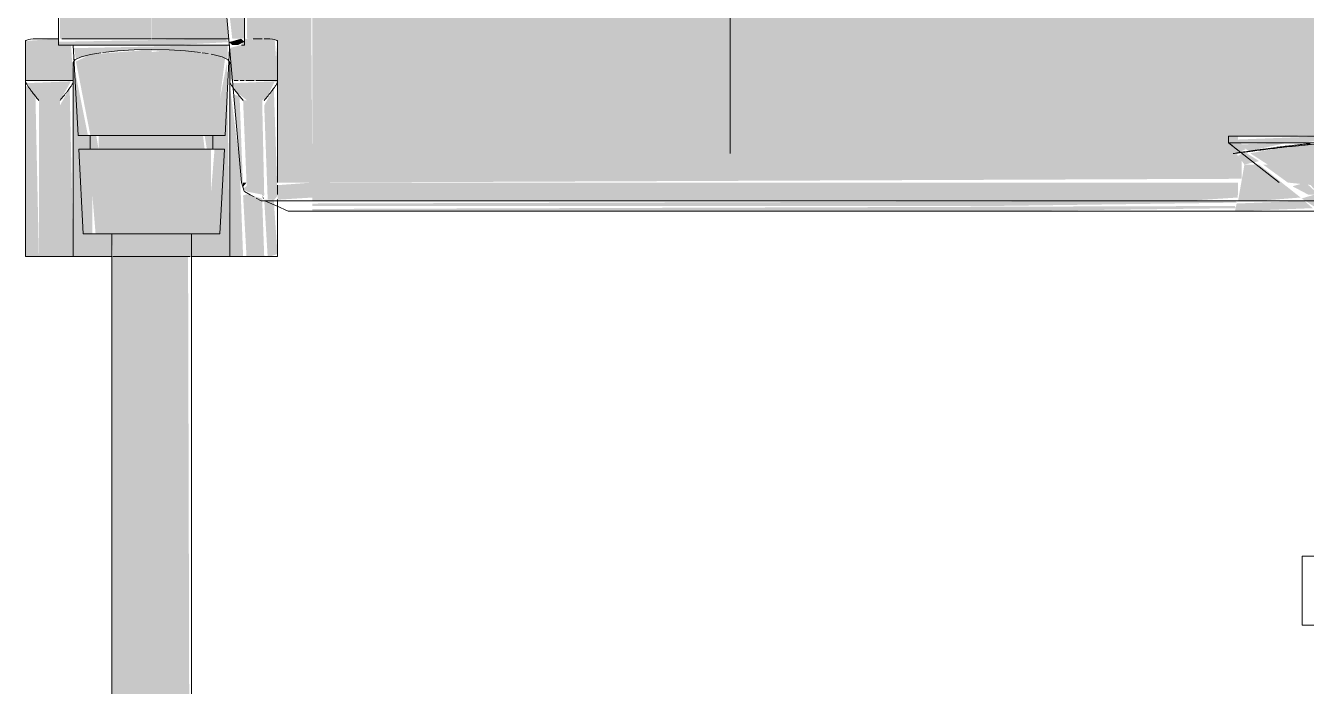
# Model space of a CAD drawing. Header units: metres. Extents: x 147 to 427, y -16 to 162.
# Drawn here: x 391.9686 to 392.1614, y 0.6035 to 0.7029 of the extents above; entities that cross this region are included whole.
import ezdxf

# ---------------------------------------------------------------- set-up
doc = ezdxf.new("R2010")
doc.units = ezdxf.units.M
doc.layers.add('P-SANR-FIXT', color=7, linetype='Continuous', lineweight=5)

# ---------------------------------------------------------------- blocks, each defined once
blk = doc.blocks.new('USO_ESG_Cuba lavatório retângular - Uso geral-3647402-HH')
at = {"layer": 'P-SANR-FIXT'}
for p, q in [((-161.19066, 0.74961), (-161.18451, 0.67931)), ((-161.18256, 0.67714), (-161.18317, 0.67747)), ((-161.18153, 0.67658), (-161.18227, 0.67698)), ((-161.17922, 0.67579), (-161.18098, 0.67658)), ((-161.17381, 0.67658), (-160.8987, 0.67658)), ((-161.17746, 0.675), (-161.17922, 0.67579)), ((-161.17381, 0.675), (-160.8987, 0.675))]:
    blk.add_line(p, q, dxfattribs=at)
at = {"layer": 'P-SANR-FIXT', "color": 253, "true_color": 0x9e9e9e}
for p, q in [((-161.11097, 0.68367), (-161.11097, 0.74884)), ((-161.03597, 0.68631), (-161.03597, 0.68531)), ((-161.00597, 0.68631), (-161.03597, 0.68631)), ((-161.03597, 0.68531), (-161.02833, 0.67931)), ((-161.03597, 0.68531), (-161.00597, 0.68531)), ((-161.18407, 0.67803), (-161.18451, 0.67931)), ((-161.18317, 0.67747), (-161.18405, 0.67795)), ((-161.03497, 0.675), (-161.00597, 0.675)), ((-161.03398, 0.675), (-161.02289, 0.675))]:
    blk.add_line(p, q, dxfattribs=at)
at = {"layer": 'P-SANR-FIXT', "color": 254, "true_color": 0xdddddd}
blk.add_line((-161.02125, 0.68631), (-161.0345, 0.68631), dxfattribs=at)
at = {"layer": 'P-SANR-FIXT', "color": 7, "true_color": 0xf3f3f3}
blk.add_line((-161.0345, 0.68531), (-161.02125, 0.68531), dxfattribs=at)
at = {"layer": 'P-SANR-FIXT', "color": 254, "true_color": 0xd5d5d5}
blk.add_line((-161.17381, 0.67658), (-161.03465, 0.67658), dxfattribs=at)
at = {"layer": 'P-SANR-FIXT', "color": 254, "true_color": 0xe8e8e8}
for p, q in [((-161.03465, 0.67658), (-161.02705, 0.67658)), ((-161.02688, 0.67658), (-161.02455, 0.67658))]:
    blk.add_line(p, q, dxfattribs=at)
at = {"layer": 'P-SANR-FIXT', "color": 7, "true_color": 0xefefef}
blk.add_line((-161.02455, 0.67658), (-161.02156, 0.67658), dxfattribs=at)
at = {"layer": 'P-SANR-FIXT', "flags": 128}
for points in [[(-161.18153, 0.67658), (-161.17798, 0.67658), (-161.17381, 0.67658)], [(-161.17381, 0.67658), (-161.1803, 0.67658), (-161.18153, 0.67658)], [(-161.17746, 0.675), (-161.17578, 0.675), (-161.17381, 0.675)], [(-161.17381, 0.675), (-161.17688, 0.675), (-161.17746, 0.675)]]:
    blk.add_lwpolyline(points, dxfattribs=at)
at = {"layer": 'P-SANR-FIXT', "color": 253, "true_color": 0x9e9e9e}
blk.add_open_spline([(-161.00597, 0.68589), (-161.00779, 0.68588), (-161.01043, 0.68584), (-161.01377, 0.68572), (-161.01699, 0.68556), (-161.02009, 0.68534), (-161.02298, 0.68509), (-161.02497, 0.6849), (-161.02681, 0.68471), (-161.02853, 0.68452), (-161.03008, 0.68433), (-161.03186, 0.68411), (-161.03364, 0.68387), (-161.03481, 0.68372), (-161.03524, 0.68366), (-161.03526, 0.68367), (-161.03496, 0.68372), (-161.03434, 0.68382), (-161.03373, 0.68391), (-161.03342, 0.68396)], degree=3, knots=[0, 0, 0, 0, 0.0555556, 0.0833333, 0.1111111, 0.1666667, 0.1944444, 0.2222222, 0.25, 0.2777778, 0.3055556, 0.3333333, 0.3888889, 0.4444444, 0.4791667, 0.5138889, 0.5486111, 0.5833333, 0.6127546, 0.6127546, 0.6127546, 0.6127546], dxfattribs=at)
at = {"layer": 'P-SANR-FIXT', "color": 254, "true_color": 0xdddddd}
for points, knots in [([(-161.03317, 0.684), (-161.0328, 0.68405), (-161.03195, 0.68417), (-161.03049, 0.68438), (-161.02934, 0.68452), (-161.02878, 0.68459)], [0.62018119, 0.62018119, 0.62018119, 0.62018119, 0.65277778, 0.6875, 0.7165834, 0.7165834, 0.7165834, 0.7165834]), ([(-161.02865, 0.68461), (-161.02858, 0.68462), (-161.02784, 0.68471), (-161.02632, 0.68489), (-161.02468, 0.68507), (-161.02375, 0.68516), (-161.02366, 0.68517)], [0.71887224, 0.71887224, 0.71887224, 0.71887224, 0.72222222, 0.75694444, 0.79166667, 0.79548771, 0.79548771, 0.79548771, 0.79548771])]:
    blk.add_open_spline(points, degree=3, knots=knots, dxfattribs=at)
blk = doc.blocks.new('USO_ESG_Sifão de Uso Geral - Sifão para lavatório-3647404-HH')
at = {"layer": 'P-SANR-FIXT'}
for p, q in [((-161.02486, 0.62313), (-161.02486, 0.61274)), ((-161.02486, 0.62313), (-160.98708, 0.62313)), ((-161.02486, 0.61274), (-160.98708, 0.61274))]:
    blk.add_line(p, q, dxfattribs=at)
at = {"layer": 'P-SANR-FIXT', "color": 253, "true_color": 0xa6a6a6}
for p, q in [((-161.02486, 0.62313), (-161.02462, 0.62313)), ((-161.02446, 0.62313), (-161.02342, 0.62313)), ((-161.02486, 0.61274), (-161.01932, 0.61274))]:
    blk.add_line(p, q, dxfattribs=at)
blk = doc.blocks.new('USO_ESG_Cuba lavatório retângular - Uso geral-V213-HH')
at = {"layer": 'P-SANR-FIXT', "true_color": 0xf3f3f3, "transparency": 33554598}
for points in [[(-161.03482, 0.68372), (-161.0345, 0.68379), (-161.03338, 0.68433), (-161.0345, 0.68578), (-161.0345, 0.68631), (-161.0175, 0.68646), (-161.01789, 0.75704), (-161.01668, 0.7636), (-161.01471, 0.76817), (-161.01232, 0.7718), (-161.00629, 0.7768), (-160.99862, 0.78037), (-160.98599, 0.781), (-160.89834, 0.781), (-160.8987, 0.8), (-161.11097, 0.79944), (-161.11097, 0.68526), (-161.03499, 0.68372)], [(-161.17867, 0.67931), (-161.17381, 0.67931), (-161.17434, 0.74961), (-161.18404, 0.74961), (-161.18364, 0.70094), (-161.17907, 0.70061), (-161.17962, 0.69464), (-161.17907, 0.69426), (-161.17907, 0.67931)], [(-161.17381, 0.67931), (-161.03398, 0.67988), (-161.03398, 0.68261), (-161.03482, 0.68372), (-161.11097, 0.68578), (-161.11097, 0.74961), (-161.17381, 0.74961), (-161.17381, 0.69092)], [(-161.0249, 0.68531), (-161.02097, 0.68578), (-161.02097, 0.68631), (-161.0345, 0.68578), (-161.0345, 0.68531), (-161.02632, 0.68531)], [(-161.0329, 0.68403), (-161.02705, 0.68531), (-161.03419, 0.68504), (-161.03294, 0.68406)], [(-161.0217, 0.68201), (-161.02097, 0.68215), (-161.02097, 0.68531), (-161.02705, 0.68478), (-161.03267, 0.68371), (-161.03003, 0.68201), (-161.02301, 0.68201)], [(-161.03355, 0.68201), (-161.03134, 0.68254), (-161.03355, 0.68393), (-161.0345, 0.68333), (-161.03398, 0.68261)], [(-161.02235, 0.67749), (-161.02097, 0.67803), (-161.02097, 0.68201), (-161.03073, 0.68201), (-161.02702, 0.67931), (-161.0236, 0.67895), (-161.0226, 0.67779)], [(-161.17907, 0.67673), (-161.17381, 0.67706), (-161.17381, 0.67931), (-161.17907, 0.67892), (-161.17907, 0.67676)], [(-161.04178, 0.67659), (-161.03455, 0.67706), (-161.0345, 0.67931), (-161.17381, 0.67931), (-161.17381, 0.67659), (-161.07124, 0.67659)], [(-161.01961, 0.675), (-161.01822, 0.67546), (-161.01886, 0.67579), (-161.01742, 0.6763), (-161.01786, 0.67676), (-161.02218, 0.6773), (-161.02301, 0.67749), (-161.02494, 0.67692), (-161.02197, 0.675), (-161.01962, 0.675)], [(-161.07124, 0.67579), (-161.03471, 0.67629), (-161.03497, 0.67656), (-161.17381, 0.67616), (-161.17381, 0.67579), (-161.1007, 0.67579)], [(-161.07124, 0.675), (-161.03487, 0.67546), (-161.03497, 0.67579), (-161.17381, 0.67534), (-161.17381, 0.675), (-161.1007, 0.675)]]:
    blk.add_hatch(color=7, dxfattribs=at).paths.add_polyline_path(points)
h = blk.add_hatch(color=7, dxfattribs=at)
h.paths.add_polyline_path([(-161.03497, 0.675), (-161.02327, 0.67546), (-161.02453, 0.67656), (-161.03473, 0.67616), (-161.03496, 0.67503)])
h.paths.add_polyline_path([(-161.03108, 0.67659), (-161.0251, 0.67706), (-161.03134, 0.68201), (-161.03355, 0.68201), (-161.0345, 0.67659), (-161.03164, 0.67659)])
h = blk.add_hatch(color=7, dxfattribs=at)
h.paths.add_polyline_path([(-161.01955, 0.67546), (-161.01962, 0.67579), (-161.01962, 0.67546)])
h.paths.add_polyline_path([(-161.02235, 0.67749), (-161.02434, 0.67931), (-161.02632, 0.67875), (-161.02393, 0.67749), (-161.02301, 0.67749)])
h.paths.add_polyline_path([(-161.01742, 0.67676), (-161.01786, 0.67713), (-161.02097, 0.67749), (-161.02126, 0.67803), (-161.02235, 0.67749), (-161.02122, 0.67706), (-161.01748, 0.67676)])
at = {"layer": 'P-SANR-FIXT', "color": 253, "true_color": 0x9e9e9e}
for p, q in [((-161.19066, 0.74961), (-161.18451, 0.67931)), ((-161.17381, 0.675), (-161.03497, 0.675))]:
    blk.add_line(p, q, dxfattribs=at)
at = {"layer": 'P-SANR-FIXT', "color": 254, "true_color": 0xe8e8e8}
for p, q in [((-161.11097, 0.68526), (-161.11097, 0.74884)), ((-161.11097, 0.68526), (-161.11097, 0.74884)), ((-161.03597, 0.68631), (-161.03597, 0.68567)), ((-161.0345, 0.68631), (-161.03597, 0.68631)), ((-161.03597, 0.68531), (-161.0345, 0.68531)), ((-161.03566, 0.68507), (-161.03468, 0.6843)), ((-161.03411, 0.68385), (-161.02833, 0.67931)), ((-161.03465, 0.67658), (-161.02705, 0.67658)), ((-161.02688, 0.67658), (-161.02455, 0.67658)), ((-161.03497, 0.675), (-161.02289, 0.675)), ((-161.03398, 0.675), (-161.03108, 0.675)), ((-161.03108, 0.675), (-161.02289, 0.675))]:
    blk.add_line(p, q, dxfattribs=at)
at = {"layer": 'P-SANR-FIXT', "color": 7, "true_color": 0xfbfbfb}
blk.add_line((-161.02125, 0.68631), (-161.0345, 0.68631), dxfattribs=at)
at = {"layer": 'P-SANR-FIXT', "color": 7, "true_color": 0xf6f6f6}
blk.add_line((-161.02125, 0.68631), (-161.0345, 0.68631), dxfattribs=at)
at = {"layer": 'P-SANR-FIXT', "color": 254, "true_color": 0xd5d5d5}
for p, q in [((-161.11097, 0.68367), (-161.11097, 0.68526)), ((-161.18407, 0.67803), (-161.18451, 0.67931)), ((-161.18317, 0.67747), (-161.18405, 0.67795)), ((-161.17381, 0.67658), (-161.03465, 0.67658)), ((-161.03497, 0.675), (-161.02705, 0.675)), ((-161.02647, 0.675), (-161.02275, 0.675))]:
    blk.add_line(p, q, dxfattribs=at)
at = {"layer": 'P-SANR-FIXT', "color": 7, "true_color": 0xfdfdfd}
blk.add_line((-161.0345, 0.68531), (-161.02125, 0.68531), dxfattribs=at)
at = {"layer": 'P-SANR-FIXT', "color": 7, "true_color": 0xfafafa}
blk.add_line((-161.0345, 0.68531), (-161.02125, 0.68531), dxfattribs=at)
at = {"layer": 'P-SANR-FIXT'}
for p, q in [((-161.18256, 0.67714), (-161.18317, 0.67747)), ((-161.18153, 0.67658), (-161.18227, 0.67698)), ((-161.17922, 0.67579), (-161.18098, 0.67658)), ((-161.17746, 0.675), (-161.17922, 0.67579))]:
    blk.add_line(p, q, dxfattribs=at)
at = {"layer": 'P-SANR-FIXT', "color": 7, "true_color": 0xefefef}
for p, q in [((-161.17381, 0.67658), (-161.03465, 0.67658)), ((-161.02455, 0.67658), (-161.02156, 0.67658))]:
    blk.add_line(p, q, dxfattribs=at)
at = {"layer": 'P-SANR-FIXT', "color": 7, "true_color": 0xf2f2f2}
for p, q in [((-161.03465, 0.67658), (-161.02705, 0.67658)), ((-161.02688, 0.67658), (-161.02455, 0.67658)), ((-161.02455, 0.67658), (-161.02156, 0.67658))]:
    blk.add_line(p, q, dxfattribs=at)
at = {"layer": 'P-SANR-FIXT', "flags": 128}
for points in [[(-161.18153, 0.67658), (-161.17798, 0.67658), (-161.17381, 0.67658)], [(-161.17381, 0.67658), (-161.1803, 0.67658), (-161.18153, 0.67658)], [(-161.17746, 0.675), (-161.17578, 0.675), (-161.17381, 0.675)], [(-161.17381, 0.675), (-161.17688, 0.675), (-161.17746, 0.675)]]:
    blk.add_lwpolyline(points, dxfattribs=at)
at = {"layer": 'P-SANR-FIXT', "color": 7, "true_color": 0xf3f3f3}
for points, knots in [([(-161.03317, 0.684), (-161.0328, 0.68405), (-161.03195, 0.68417), (-161.03049, 0.68438), (-161.02934, 0.68452), (-161.02878, 0.68459)], [0.62018119, 0.62018119, 0.62018119, 0.62018119, 0.65277778, 0.6875, 0.7165834, 0.7165834, 0.7165834, 0.7165834]), ([(-161.02845, 0.68463), (-161.02777, 0.68472), (-161.02701, 0.68481), (-161.02621, 0.6849), (-161.02616, 0.6849)], [0.72222222, 0.72222222, 0.72222222, 0.72222222, 0.75694444, 0.75898157, 0.75898157, 0.75898157, 0.75898157]), ([(-161.02491, 0.68504), (-161.02459, 0.68507), (-161.02417, 0.68512), (-161.02375, 0.68516), (-161.02366, 0.68517)], [0.77777778, 0.77777778, 0.77777778, 0.77777778, 0.79166667, 0.79548771, 0.79548771, 0.79548771, 0.79548771])]:
    blk.add_open_spline(points, degree=3, knots=knots, dxfattribs=at)
at = {"layer": 'P-SANR-FIXT', "color": 7, "true_color": 0xf1f1f1}
for points, knots in [([(-161.0287, 0.68449), (-161.02917, 0.68444), (-161.03008, 0.68433), (-161.03089, 0.68423), (-161.03127, 0.68418)], [0.28119813, 0.28119813, 0.28119813, 0.28119813, 0.30555556, 0.33077709, 0.33077709, 0.33077709, 0.33077709]), ([(-161.02494, 0.6849), (-161.02558, 0.68484), (-161.02673, 0.68472), (-161.0278, 0.6846), (-161.02827, 0.68454)], [0.22222222, 0.22222222, 0.22222222, 0.22222222, 0.25, 0.27399818, 0.27399818, 0.27399818, 0.27399818])]:
    blk.add_open_spline(points, degree=3, knots=knots, dxfattribs=at)
at = {"layer": 'P-SANR-FIXT', "color": 7, "true_color": 0xf5f5f5}
blk.add_open_spline([(-161.02616, 0.6849), (-161.02575, 0.68495), (-161.02534, 0.68499), (-161.02491, 0.68504)], degree=3, dxfattribs=at)
at = {"layer": 'P-SANR-FIXT', "color": 7, "true_color": 0xf1f1f1}
for points in [[(-161.02359, 0.68503), (-161.02383, 0.68501), (-161.02408, 0.68498), (-161.02432, 0.68496)], [(-161.03138, 0.68417), (-161.03203, 0.68409), (-161.0326, 0.68401), (-161.03309, 0.68394)]]:
    blk.add_open_spline(points, degree=3, dxfattribs=at)
at = {"layer": 'P-SANR-FIXT', "color": 254, "true_color": 0xd5d5d5}
blk.add_open_spline([(-161.03482, 0.68372), (-161.035, 0.68369), (-161.03524, 0.68366), (-161.03526, 0.68367), (-161.03504, 0.68371), (-161.03483, 0.68374), (-161.0348, 0.68375)], degree=3, knots=[0.4444444, 0.4444444, 0.4444444, 0.4444444, 0.4791667, 0.5138889, 0.5486111, 0.5555556, 0.5555556, 0.5555556, 0.5555556], dxfattribs=at)
at = {"layer": 'P-SANR-FIXT', "color": 254, "true_color": 0xe8e8e8}
blk.add_open_spline([(-161.03351, 0.68389), (-161.03408, 0.68381), (-161.03453, 0.68375), (-161.03482, 0.68372)], degree=3, dxfattribs=at)
at = {"layer": 'P-SANR-FIXT', "color": 7, "true_color": 0xefefef}
blk.add_open_spline([(-161.0348, 0.68375), (-161.03465, 0.68377), (-161.03428, 0.68383), (-161.03376, 0.68391), (-161.03347, 0.68395)], degree=3, dxfattribs=at)
blk = doc.blocks.new('USO_ESG_Sifão de Uso Geral - Sifão para lavatório-V214-HH')
at = {"layer": 'P-SANR-FIXT', "color": 253, "true_color": 0xa6a6a6}
for p, q in [((-161.02486, 0.62313), (-161.02486, 0.61274)), ((-161.02486, 0.62313), (-161.02342, 0.62313)), ((-161.02486, 0.61274), (-161.01932, 0.61274))]:
    blk.add_line(p, q, dxfattribs=at)
at = {"layer": 'P-SANR-FIXT', "color": 254, "true_color": 0xdfdfdf}
for p, q in [((-161.02486, 0.62313), (-161.02462, 0.62313)), ((-161.02446, 0.62313), (-161.02342, 0.62313)), ((-161.02486, 0.61274), (-161.01932, 0.61274))]:
    blk.add_line(p, q, dxfattribs=at)
blk = doc.blocks.new('UT_Ducha higiênica - UT_Ducha higiênica-V226-HH')
at = {"layer": 'P-SANR-FIXT', "true_color": 0xf0f1f7, "transparency": 33554598}
h = blk.add_hatch(color=7, dxfattribs=at)
h.paths.add_polyline_path([(-161.21155, 0.70094), (-161.19802, 0.70094), (-161.19802, 0.7165), (-161.20165, 0.71706), (-161.20667, 0.71913), (-161.20909, 0.72488), (-161.2095, 0.7631), (-161.21201, 0.7631), (-161.2118, 0.70094)])
h.paths.add_polyline_path([(-161.20045, 0.72124), (-161.19802, 0.72124), (-161.19854, 0.75184), (-161.19913, 0.75184), (-161.20089, 0.7516), (-161.20386, 0.75259), (-161.20457, 0.75259), (-161.2039, 0.74479), (-161.20344, 0.72296), (-161.20153, 0.72143), (-161.20064, 0.72126)])
h.paths.add_polyline_path([(-161.19802, 0.75194), (-161.19802, 0.75197), (-161.1987, 0.752)])
h = blk.add_hatch(color=7, dxfattribs=at)
h.paths.add_polyline_path([(-161.18705, 0.72483), (-161.1874, 0.72456), (-161.18707, 0.72478)])
h.paths.add_polyline_path([(-161.18418, 0.70094), (-161.18403, 0.70142), (-161.1845, 0.75122), (-161.18463, 0.75079), (-161.18512, 0.75059), (-161.18609, 0.75052), (-161.18657, 0.74961), (-161.18696, 0.74903), (-161.18737, 0.72403), (-161.18819, 0.7214), (-161.18588, 0.70094), (-161.18425, 0.70094)])
h.paths.add_polyline_path([(-161.1845, 0.75148), (-161.18404, 0.752), (-161.1845, 0.7631), (-161.18696, 0.7631), (-161.18651, 0.75148), (-161.18464, 0.75148)])
h.paths.add_polyline_path([(-161.19154, 0.75219), (-161.1902, 0.7631), (-161.19802, 0.7631), (-161.19802, 0.75315), (-161.19178, 0.75223)])
h = blk.add_hatch(color=7, dxfattribs=at)
h.paths.add_polyline_path([(-161.18696, 0.70094), (-161.1864, 0.70094), (-161.18844, 0.72141), (-161.19025, 0.71852), (-161.1956, 0.7165), (-161.19802, 0.7165), (-161.19797, 0.70094), (-161.1881, 0.70094)])
h.paths.add_polyline_path([(-161.19802, 0.72124), (-161.19388, 0.7217), (-161.19261, 0.72296), (-161.19215, 0.72468), (-161.19215, 0.75148), (-161.19802, 0.75137), (-161.19802, 0.72859)])
h.paths.add_polyline_path([(-161.18404, 0.7512), (-161.1845, 0.75148), (-161.18404, 0.7512)])
h = blk.add_hatch(color=7, dxfattribs=at)
h.paths.add_polyline_path([(-161.20991, 0.69464), (-161.2098, 0.69464), (-161.21015, 0.7), (-161.21202, 0.70048), (-161.21202, 0.70094), (-161.21698, 0.70061), (-161.21698, 0.69464), (-161.21015, 0.69464)])
h.paths.add_polyline_path([(-161.18625, 0.69464), (-161.18585, 0.69464), (-161.18625, 0.69738)])
for points in [[(-161.19452, 0.7), (-161.18636, 0.70043), (-161.18696, 0.70094), (-161.21202, 0.70048), (-161.21155, 0.7), (-161.1954, 0.7)], [(-161.1866, 0.69783), (-161.18655, 0.7), (-161.20972, 0.69953), (-161.2094, 0.69786), (-161.20635, 0.69872), (-161.20064, 0.69925), (-161.19068, 0.69888), (-161.18665, 0.69786)], [(-161.18504, 0.7), (-161.18402, 0.70048), (-161.18456, 0.70094), (-161.18636, 0.70043), (-161.1859, 0.7), (-161.1854, 0.7)], [(-161.18585, 0.69464), (-161.17907, 0.69464), (-161.17948, 0.70068), (-161.18402, 0.70094), (-161.18451, 0.7), (-161.18628, 0.69954), (-161.1859, 0.6952)], [(-161.2098, 0.66817), (-161.20402, 0.66817), (-161.20407, 0.67161), (-161.20694, 0.67161), (-161.20694, 0.68434), (-161.20601, 0.68434), (-161.20635, 0.68639), (-161.20762, 0.6865), (-161.2098, 0.69738), (-161.2098, 0.68639)], [(-161.18854, 0.66817), (-161.18625, 0.66817), (-161.18667, 0.69738), (-161.18882, 0.68639), (-161.19004, 0.68639), (-161.1897, 0.68434), (-161.18854, 0.68434), (-161.1896, 0.67161), (-161.19202, 0.67161), (-161.19202, 0.66817), (-161.18882, 0.66817)], [(-161.2118, 0.69166), (-161.21015, 0.69453), (-161.2169, 0.69426), (-161.21498, 0.69166)], [(-161.18138, 0.69166), (-161.18063, 0.69221), (-161.17948, 0.69453), (-161.18582, 0.69426), (-161.18525, 0.69291), (-161.18365, 0.69166), (-161.18214, 0.69166)], [(-161.21698, 0.66817), (-161.21498, 0.66817), (-161.2155, 0.6923), (-161.21698, 0.69391), (-161.21698, 0.69092)], [(-161.2118, 0.66817), (-161.2098, 0.66817), (-161.21035, 0.69351), (-161.2118, 0.69092)], [(-161.18625, 0.66817), (-161.18425, 0.66817), (-161.18477, 0.68227), (-161.18625, 0.69391), (-161.18625, 0.67931)], [(-161.18425, 0.67838), (-161.18478, 0.69232), (-161.18567, 0.69252), (-161.18438, 0.67865)], [(-161.17955, 0.67673), (-161.17907, 0.6773), (-161.17962, 0.69351), (-161.18107, 0.69092), (-161.18055, 0.67682), (-161.17962, 0.67674)], [(-161.2118, 0.66817), (-161.2118, 0.69166), (-161.21498, 0.69166), (-161.21498, 0.66817)], [(-161.18107, 0.67744), (-161.18138, 0.69166), (-161.18425, 0.69166), (-161.18373, 0.67931), (-161.18373, 0.67879), (-161.18425, 0.67838), (-161.18362, 0.67794), (-161.18126, 0.67748)], [(-161.20601, 0.68434), (-161.19802, 0.68434), (-161.19802, 0.68639), (-161.20601, 0.68639)], [(-161.19378, 0.68434), (-161.19004, 0.68434), (-161.19028, 0.68639), (-161.19802, 0.68639), (-161.198, 0.68434), (-161.1938, 0.68434)], [(-161.18425, 0.67867), (-161.18373, 0.67931), (-161.18425, 0.67931)], [(-161.18302, 0.66817), (-161.18107, 0.66817), (-161.18138, 0.6769), (-161.18373, 0.67755), (-161.18425, 0.67737), (-161.18373, 0.66817), (-161.18316, 0.66817)], [(-161.18031, 0.66817), (-161.17907, 0.66856), (-161.17964, 0.67674), (-161.18107, 0.67673), (-161.18055, 0.66817)]]:
    blk.add_hatch(color=7, dxfattribs=at).paths.add_polyline_path(points)
h = blk.add_hatch(color=7, dxfattribs=at)
h.paths.add_polyline_path([(-161.19803, 0.66817), (-161.19802, 0.66817), (-161.19802, 0.68434), (-161.20751, 0.68434), (-161.20645, 0.67161), (-161.20402, 0.67161), (-161.20379, 0.66817), (-161.19904, 0.66817)])
h.paths.add_polyline_path([(-161.20102, 0.68639), (-161.19802, 0.68639), (-161.19802, 0.6993), (-161.20723, 0.69858), (-161.2094, 0.69751), (-161.20723, 0.68639), (-161.20107, 0.68639)])
h = blk.add_hatch(color=7, dxfattribs=at)
h.paths.add_polyline_path([(-161.19502, 0.66817), (-161.19203, 0.66817), (-161.19198, 0.67161), (-161.18911, 0.67161), (-161.18907, 0.68434), (-161.19802, 0.68434), (-161.19802, 0.66817), (-161.19503, 0.66817)])
h.paths.add_polyline_path([(-161.1897, 0.68639), (-161.18843, 0.6865), (-161.18696, 0.698), (-161.1897, 0.69872), (-161.1954, 0.69925), (-161.19802, 0.69894), (-161.198, 0.68639), (-161.19004, 0.68639)])
h = blk.add_hatch(color=7, dxfattribs=at)
h.paths.add_polyline_path([(-161.18107, 0.67687), (-161.18138, 0.67729), (-161.18123, 0.67689)])
h.paths.add_polyline_path([(-161.18107, 0.67739), (-161.18138, 0.6775), (-161.18126, 0.67739)])
at = {"layer": 'P-SANR-FIXT', "true_color": 0xf4f4f4, "transparency": 33554598}
h = blk.add_hatch(color=7, dxfattribs=at)
h.paths.add_polyline_path([(-161.20402, 0.1), (-161.19202, 0.1), (-161.19258, 0.1875), (-161.20402, 0.1875), (-161.20402, 0.12592)])
h.paths.add_polyline_path([(-161.20402, 0.2125), (-161.19202, 0.2125), (-161.19253, 0.43095), (-161.20402, 0.43095), (-161.20402, 0.27659)])
h.paths.add_polyline_path([(-161.20402, 0.46905), (-161.19202, 0.46905), (-161.19253, 0.66817), (-161.20402, 0.66817), (-161.20402, 0.50259)])
at = {"layer": 'P-SANR-FIXT'}
for p, q in [((-161.21202, 0.7631), (-161.21202, 0.7)), ((-161.21698, 0.69464), (-161.21698, 0.70061)), ((-161.21498, 0.70094), (-161.21202, 0.70094)), ((-161.21202, 0.7), (-161.19802, 0.7)), ((-161.2098, 0.7), (-161.20909, 0.68639)), ((-161.19802, 0.7), (-161.18626, 0.7)), ((-161.2095, 0.69781), (-161.2098, 0.69738)), ((-161.18696, 0.68639), (-161.18628, 0.69951)), ((-161.18625, 0.69738), (-161.18655, 0.69781)), ((-161.2098, 0.69738), (-161.2098, 0.69464)), ((-161.18625, 0.69464), (-161.18625, 0.69738)), ((-161.21698, 0.69464), (-161.21698, 0.69459)), ((-161.21698, 0.69464), (-161.2098, 0.69464)), ((-161.21698, 0.69453), (-161.21698, 0.66817)), ((-161.2098, 0.69459), (-161.2098, 0.69464)), ((-161.2098, 0.66817), (-161.2098, 0.69453)), ((-161.18625, 0.69464), (-161.18625, 0.69459)), ((-161.18625, 0.69453), (-161.18625, 0.66817)), ((-161.20909, 0.68639), (-161.19802, 0.68639)), ((-161.20725, 0.68639), (-161.20725, 0.68434)), ((-161.19802, 0.68639), (-161.18696, 0.68639)), ((-161.1888, 0.68434), (-161.1888, 0.68639)), ((-161.20898, 0.68434), (-161.20831, 0.67161)), ((-161.19802, 0.68434), (-161.20898, 0.68434)), ((-161.18707, 0.68434), (-161.19802, 0.68434)), ((-161.18773, 0.67161), (-161.18707, 0.68434)), ((-161.17907, 0.66817), (-161.17907, 0.67676)), ((-161.20831, 0.67161), (-161.19802, 0.67161)), ((-161.20402, 0.67161), (-161.20402, 0.46905)), ((-161.19802, 0.67161), (-161.18911, 0.67161)), ((-161.19202, 0.46905), (-161.19202, 0.67161)), ((-161.18901, 0.67161), (-161.18773, 0.67161)), ((-161.21698, 0.66817), (-161.21498, 0.66817)), ((-161.2118, 0.66817), (-161.21498, 0.66817)), ((-161.2118, 0.66817), (-161.2098, 0.66817)), ((-161.20403, 0.66817), (-161.2098, 0.66817)), ((-161.18625, 0.66817), (-161.19202, 0.66817)), ((-161.18625, 0.66817), (-161.18425, 0.66817)), ((-161.18107, 0.66817), (-161.18425, 0.66817)), ((-161.18107, 0.66817), (-161.17907, 0.66817))]:
    blk.add_line(p, q, dxfattribs=at)
at = {"layer": 'P-SANR-FIXT', "color": 254, "true_color": 0xd5d5d5}
for p, q in [((-161.18402, 0.7), (-161.18402, 0.75026)), ((-161.1845, 0.7), (-161.18402, 0.7)), ((-161.18271, 0.70094), (-161.1814, 0.70094)), ((-161.17907, 0.70061), (-161.17907, 0.69464)), ((-161.18558, 0.69464), (-161.18497, 0.69464)), ((-161.1847, 0.69464), (-161.18409, 0.69464)), ((-161.18382, 0.69464), (-161.18259, 0.69464)), ((-161.18232, 0.69464), (-161.17907, 0.69464)), ((-161.17907, 0.69459), (-161.17907, 0.69464)), ((-161.17907, 0.67931), (-161.17907, 0.69453)), ((-161.2065, 0.68639), (-161.19802, 0.68639)), ((-161.19802, 0.68639), (-161.20601, 0.68639)), ((-161.19802, 0.68639), (-161.18955, 0.68639)), ((-161.19004, 0.68639), (-161.19802, 0.68639)), ((-161.19802, 0.68434), (-161.20648, 0.68434)), ((-161.19802, 0.68434), (-161.20601, 0.68434)), ((-161.19004, 0.68434), (-161.19802, 0.68434)), ((-161.18957, 0.68434), (-161.19802, 0.68434)), ((-161.17907, 0.67753), (-161.17907, 0.67892)), ((-161.2045, 0.67161), (-161.19802, 0.67161)), ((-161.19802, 0.67161), (-161.20402, 0.67161)), ((-161.19202, 0.67161), (-161.19802, 0.67161)), ((-161.19802, 0.67161), (-161.19155, 0.67161))]:
    blk.add_line(p, q, dxfattribs=at)
at = {"layer": 'P-SANR-FIXT', "color": 253, "true_color": 0x9c9ca0}
for p, q in [((-161.21202, 0.7), (-161.21015, 0.7)), ((-161.21155, 0.70094), (-161.21017, 0.70094)), ((-161.21015, 0.70094), (-161.20795, 0.70094)), ((-161.19802, 0.7), (-161.2098, 0.7)), ((-161.20792, 0.70094), (-161.20506, 0.70094)), ((-161.20502, 0.70094), (-161.2017, 0.70094)), ((-161.20165, 0.70094), (-161.19808, 0.70094)), ((-161.18625, 0.7), (-161.19802, 0.7)), ((-161.19797, 0.70094), (-161.1944, 0.70094)), ((-161.19435, 0.70094), (-161.19103, 0.70094)), ((-161.19099, 0.70094), (-161.18813, 0.70094)), ((-161.1881, 0.70094), (-161.1864, 0.70094)), ((-161.21698, 0.66817), (-161.2155, 0.66817)), ((-161.2155, 0.66817), (-161.21498, 0.66817)), ((-161.21498, 0.66817), (-161.2118, 0.66817)), ((-161.2094, 0.66817), (-161.20402, 0.66817)), ((-161.19203, 0.66817), (-161.18665, 0.66817)), ((-161.18425, 0.66817), (-161.18107, 0.66817)), ((-161.18107, 0.66817), (-161.17907, 0.66817))]:
    blk.add_line(p, q, dxfattribs=at)
at = {"layer": 'P-SANR-FIXT', "color": 254, "true_color": 0xd5d5d6}
for p, q in [((-161.20985, 0.7), (-161.19802, 0.7)), ((-161.19802, 0.7), (-161.2098, 0.7)), ((-161.19802, 0.7), (-161.18626, 0.7)), ((-161.18625, 0.7), (-161.19802, 0.7))]:
    blk.add_line(p, q, dxfattribs=at)
at = {"layer": 'P-SANR-FIXT', "color": 254, "true_color": 0xe6e7eb}
blk.add_line((-161.1845, 0.7), (-161.18402, 0.7), dxfattribs=at)
at = {"layer": 'P-SANR-FIXT', "color": 253, "true_color": 0x9e9e9e}
for p, q in [((-161.18953, 0.69871), (-161.19039, 0.69884)), ((-161.18658, 0.69783), (-161.18742, 0.69821)), ((-161.2076, 0.68639), (-161.2065, 0.68639)), ((-161.19802, 0.68639), (-161.20725, 0.68639)), ((-161.1888, 0.68639), (-161.19802, 0.68639)), ((-161.18955, 0.68639), (-161.18844, 0.68639)), ((-161.20648, 0.68434), (-161.20751, 0.68434)), ((-161.19802, 0.68434), (-161.20725, 0.68434)), ((-161.1888, 0.68434), (-161.19802, 0.68434)), ((-161.18854, 0.68434), (-161.18957, 0.68434)), ((-161.20694, 0.67161), (-161.20469, 0.67161)), ((-161.20227, 0.67161), (-161.20402, 0.67161)), ((-161.19802, 0.67161), (-161.20227, 0.67161)), ((-161.19202, 0.67161), (-161.19802, 0.67161)), ((-161.19136, 0.67161), (-161.18901, 0.67161)), ((-161.18911, 0.67161), (-161.18901, 0.67161)), ((-161.20325, 0.66817), (-161.20383, 0.66817)), ((-161.20231, 0.66817), (-161.20325, 0.66817)), ((-161.20107, 0.66817), (-161.2023, 0.66817)), ((-161.1996, 0.66817), (-161.20102, 0.66817)), ((-161.19803, 0.66817), (-161.19959, 0.66817)), ((-161.19646, 0.66817), (-161.19802, 0.66817)), ((-161.19503, 0.66817), (-161.19645, 0.66817)), ((-161.19375, 0.66817), (-161.19498, 0.66817)), ((-161.1928, 0.66817), (-161.19374, 0.66817)), ((-161.19223, 0.66817), (-161.1928, 0.66817))]:
    blk.add_line(p, q, dxfattribs=at)
at = {"layer": 'P-SANR-FIXT', "color": 254, "true_color": 0xd2d3d8}
for p, q in [((-161.21698, 0.69459), (-161.21698, 0.69453)), ((-161.18625, 0.69459), (-161.18625, 0.69453))]:
    blk.add_line(p, q, dxfattribs=at)
at = {"layer": 'P-SANR-FIXT', "color": 254, "true_color": 0xe5e6ec}
blk.add_line((-161.2098, 0.69453), (-161.2098, 0.69459), dxfattribs=at)
at = {"layer": 'P-SANR-FIXT', "color": 7, "true_color": 0xeeeff5}
blk.add_line((-161.17907, 0.69453), (-161.17907, 0.69459), dxfattribs=at)
at = {"layer": 'P-SANR-FIXT', "color": 254, "true_color": 0xd3d4d7}
for p, q in [((-161.20382, 0.66817), (-161.20322, 0.66817)), ((-161.20322, 0.66817), (-161.20227, 0.66817)), ((-161.20227, 0.66817), (-161.20107, 0.66817)), ((-161.20102, 0.66817), (-161.19958, 0.66817)), ((-161.19957, 0.66817), (-161.19803, 0.66817)), ((-161.19802, 0.66817), (-161.19648, 0.66817)), ((-161.19647, 0.66817), (-161.19503, 0.66817)), ((-161.19498, 0.66817), (-161.19379, 0.66817)), ((-161.19378, 0.66817), (-161.19283, 0.66817)), ((-161.19283, 0.66817), (-161.19223, 0.66817))]:
    blk.add_line(p, q, dxfattribs=at)
at = {"layer": 'P-SANR-FIXT', "flags": 128}
blk.add_lwpolyline([(-161.21698, 0.70061), (-161.21693, 0.70068), (-161.21678, 0.70075), (-161.21654, 0.70082), (-161.21623, 0.70087), (-161.21585, 0.70091), (-161.21542, 0.70093), (-161.21498, 0.70094)], dxfattribs=at)
at = {"layer": 'P-SANR-FIXT', "color": 254, "true_color": 0xd5d5d5, "flags": 128}
blk.add_lwpolyline([(-161.18107, 0.70094), (-161.18062, 0.70093), (-161.1802, 0.70091), (-161.17982, 0.70087), (-161.17951, 0.70082), (-161.17927, 0.70075), (-161.17912, 0.70068), (-161.17907, 0.70061)], dxfattribs=at)
at = {"layer": 'P-SANR-FIXT', "color": 253, "true_color": 0x9e9e9e, "flags": 128}
for points in [[(-161.20566, 0.69884), (-161.20723, 0.69858), (-161.20863, 0.69821), (-161.20946, 0.69783)], [(-161.19802, 0.6993), (-161.20064, 0.69925), (-161.20313, 0.69911), (-161.20536, 0.69888)], [(-161.19068, 0.69888), (-161.19292, 0.69911), (-161.1954, 0.69925), (-161.19802, 0.6993)], [(-161.18742, 0.69821), (-161.18882, 0.69858), (-161.18904, 0.69862)]]:
    blk.add_lwpolyline(points, dxfattribs=at)
at = {"layer": 'P-SANR-FIXT'}
for points, knots in [([(-161.21498, 0.69166), (-161.21511, 0.69182), (-161.21537, 0.69214), (-161.21568, 0.69253), (-161.21592, 0.69284), (-161.2161, 0.69307), (-161.21627, 0.69329), (-161.21643, 0.69351), (-161.21658, 0.69372), (-161.21671, 0.69391), (-161.21682, 0.6941), (-161.21694, 0.69432), (-161.21698, 0.69445), (-161.21698, 0.69453)], [0, 0, 0, 0, 0.142857, 0.285714, 0.357143, 0.428571, 0.5, 0.571429, 0.642857, 0.714286, 0.785714, 0.857143, 1, 1, 1, 1]), ([(-161.2098, 0.69453), (-161.2098, 0.69445), (-161.20984, 0.69432), (-161.20996, 0.6941), (-161.21007, 0.69391), (-161.2102, 0.69372), (-161.21035, 0.69351), (-161.21051, 0.69329), (-161.2107, 0.69303), (-161.2109, 0.69278), (-161.21108, 0.69255), (-161.21136, 0.6922), (-161.21161, 0.6919), (-161.2118, 0.69166)], [0, 0, 0, 0, 0.142857, 0.214286, 0.285714, 0.357143, 0.428571, 0.5, 0.571429, 0.678571, 0.732143, 0.785714, 1, 1, 1, 1]), ([(-161.1857, 0.69351), (-161.18575, 0.69358), (-161.18585, 0.69372), (-161.18598, 0.69391), (-161.18609, 0.6941), (-161.18621, 0.69432), (-161.18625, 0.69445), (-161.18625, 0.69453)], [0.5714286, 0.5714286, 0.5714286, 0.5714286, 0.6428571, 0.7142857, 0.7857143, 0.8571429, 1, 1, 1, 1])]:
    blk.add_open_spline(points, degree=3, knots=knots, dxfattribs=at)
at = {"layer": 'P-SANR-FIXT', "color": 254, "true_color": 0xd5d5d5}
for points, knots in [([(-161.17907, 0.69453), (-161.17907, 0.69445), (-161.17911, 0.69432), (-161.17923, 0.6941), (-161.17934, 0.69391), (-161.17947, 0.69372), (-161.17962, 0.69351), (-161.17978, 0.69329), (-161.17998, 0.69303), (-161.18017, 0.69278), (-161.18035, 0.69255), (-161.18063, 0.6922), (-161.18088, 0.6919), (-161.18107, 0.69166)], [0, 0, 0, 0, 0.142857, 0.214286, 0.285714, 0.357143, 0.428571, 0.5, 0.571429, 0.678571, 0.732143, 0.785714, 1, 1, 1, 1]), ([(-161.18425, 0.69166), (-161.18438, 0.69182), (-161.18464, 0.69214), (-161.18495, 0.69253), (-161.1852, 0.69284), (-161.18537, 0.69307), (-161.18554, 0.69329), (-161.18565, 0.69344), (-161.1857, 0.69351)], [0, 0, 0, 0, 0.1428571, 0.2857143, 0.3571429, 0.4285714, 0.5, 0.5714286, 0.5714286, 0.5714286, 0.5714286])]:
    blk.add_open_spline(points, degree=3, knots=knots, dxfattribs=at)

msp = doc.modelspace()

# ---------------------------------------------------------------- block references
at = {"layer": 'P-SANR-FIXT', "color": 252, "true_color": 0x898989}
msp.add_blockref('UT_Ducha higiênica - UT_Ducha higiênica-V226-HH', (553.1856, 0), dxfattribs=at)
at = {"layer": 'P-SANR-FIXT', "color": 253, "true_color": 0x9e9e9e}
msp.add_blockref('USO_ESG_Cuba lavatório retângular - Uso geral-3647402-HH', (553.1856, 0), dxfattribs=at)
at = {"layer": 'P-SANR-FIXT', "color": 254, "true_color": 0xe8e8e8}
msp.add_blockref('USO_ESG_Cuba lavatório retângular - Uso geral-V213-HH', (553.1856, 0), dxfattribs=at)
at = {"layer": 'P-SANR-FIXT', "color": 253, "true_color": 0xa6a6a6}
msp.add_blockref('USO_ESG_Sifão de Uso Geral - Sifão para lavatório-3647404-HH', (553.1856, 0), dxfattribs=at)
at = {"layer": 'P-SANR-FIXT', "color": 7, "true_color": 0xfafafa}
msp.add_blockref('USO_ESG_Sifão de Uso Geral - Sifão para lavatório-V214-HH', (553.1856, 0), dxfattribs=at)

doc.saveas('drawing.dxf')
